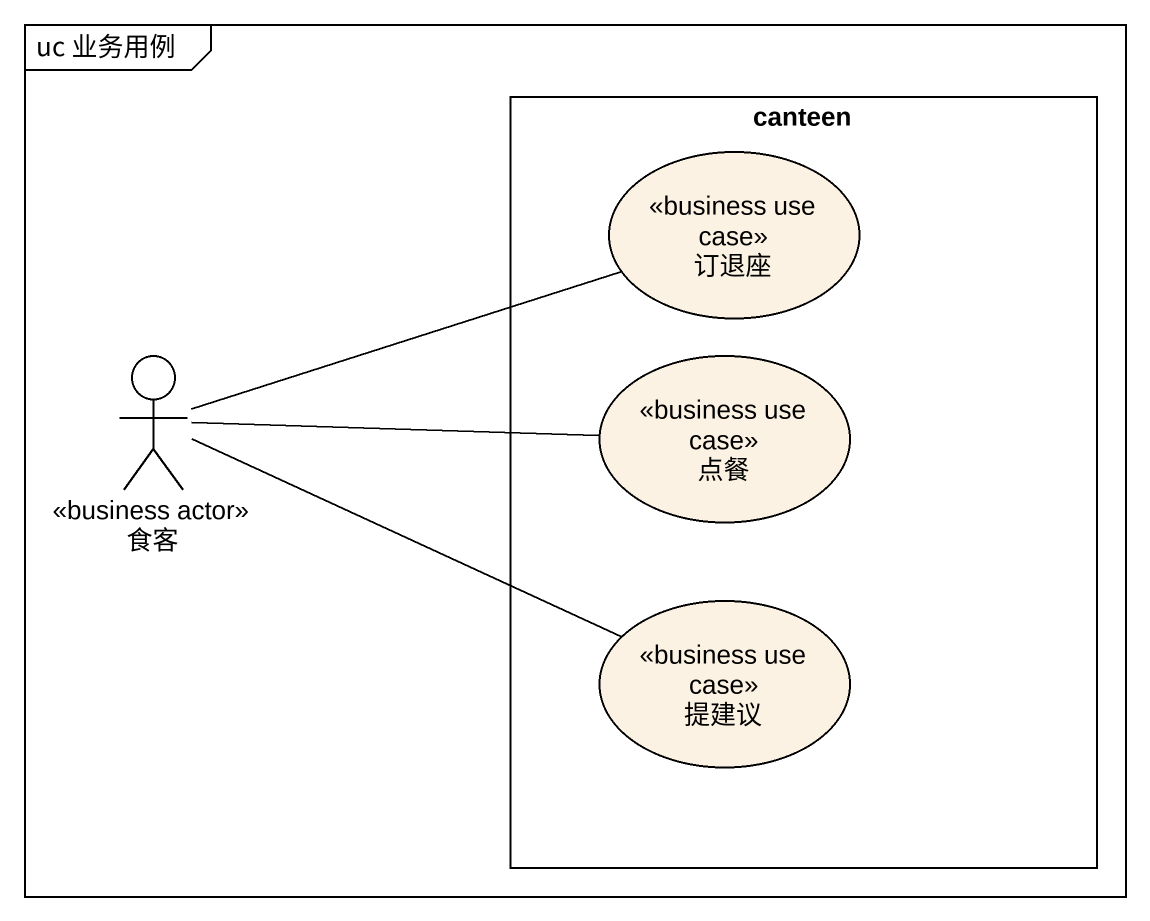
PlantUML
@startuml
mainframe uc 业务用例
rectangle canteen {
  usecase 订退座 <<business use case>>
  usecase 点餐 <<business use case>>
  usecase 提建议 <<business use case>>
}
actor 食客 <<business actor>>
食客 -right- 订退座
食客 -right- 点餐
食客 -right- 提建议
@enduml
